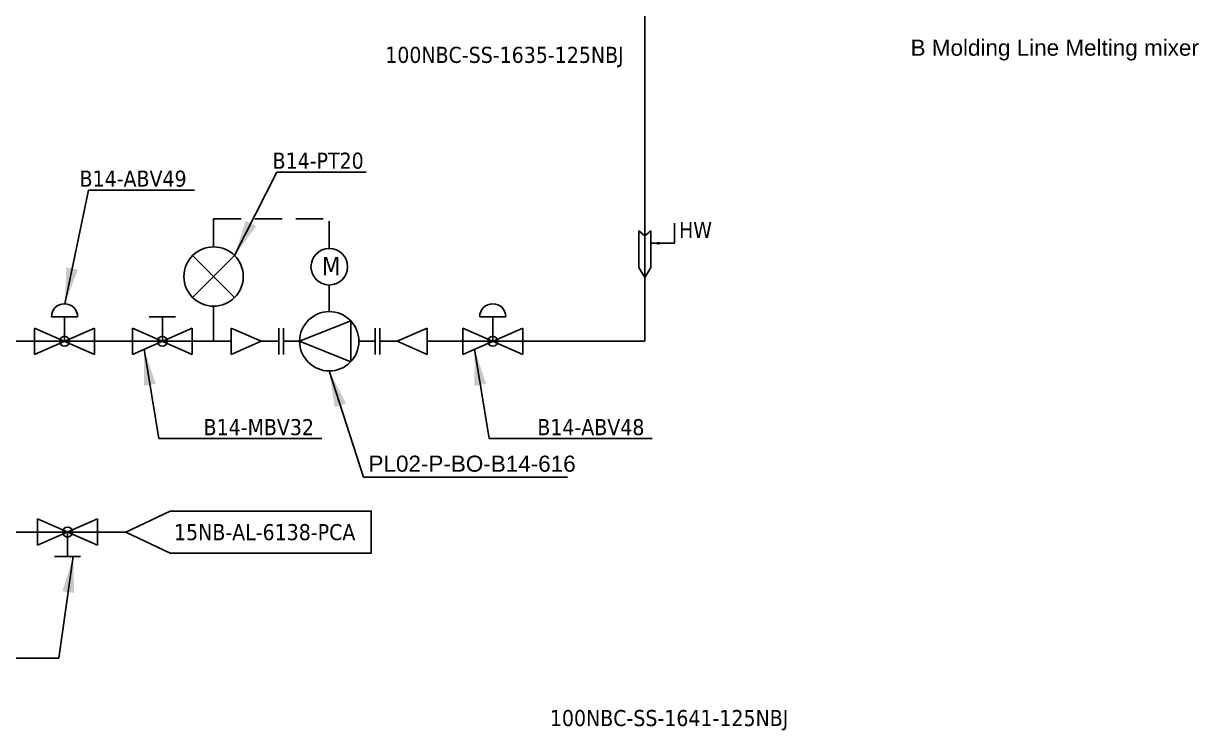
# Model space of a CAD drawing. Header units: millimetres. Extents: x 25096 to 30217, y 6541 to 10165.
# Drawn here: x 28038 to 28854, y 8738 to 9229 of the extents above; entities that cross this region are included whole.
import ezdxf

# ---------------------------------------------------------------- set-up
doc = ezdxf.new("R2010")
doc.units = ezdxf.units.MM
doc.linetypes.add('HIDDEN', pattern=[9.525, 6.35, -3.175])
for name, color, linetype in [('CA LINE', 5, 'Continuous'), ('Equipment', 123, 'Continuous'), ('HW LINE', 1, 'Continuous'), ('INTRUMENT', 3, 'HIDDEN'), ('Reference', 6, 'Continuous')]:
    doc.layers.add(name, color=color, linetype=linetype)
doc.dimstyles.new('ISO-25', dxfattribs={"dimtxt": 2.5, "dimasz": 2.5, "dimexe": 1.25, "dimexo": 0.625, "dimtad": 1, "dimtxsty": 'Standard', "dimcen": 2.5, "dimadec": 0, "dimazin": 0, "dimtfac": 1, "dimtmove": 0, "dimatfit": 3, "dimfxl": 1, "dimarcsym": 0})

msp = doc.modelspace()

# ---------------------------------------------------------------- linework, layer by layer
for p, q in [((28469.85, 9407.66), (28469.85, 9160.01)), ((28469.85, 9007.85), (28469.85, 9138.91)), ((28182.64, 9007.85), (26625.99, 9007.85)), ((28215.65, 9007.85), (28203.44, 9007.85)), ((28297.93, 9007.85), (28285.71, 9007.85)), ((28469.85, 9007.85), (28318.72, 9007.85))]:
    msp.add_line(p, q)
at = {"linetype": 'Continuous', "lineweight": -3}
for p, q in [((28184.92, 9067.41), (28155.79, 9038.28)), ((28184.92, 9038.28), (28155.79, 9067.41)), ((28170.35, 9007.85), (28170.35, 9032.24)), ((28057.69, 9024.82), (28075.89, 9024.82)), ((28066.79, 9007.85), (28066.79, 9024.82)), ((28125.66, 9024.82), (28143.85, 9024.82)), ((28134.76, 9007.85), (28134.76, 9024.82)), ((28355.16, 9024.82), (28373.36, 9024.82)), ((28364.26, 9007.85), (28364.26, 9024.82)), ((28046, 8998.73), (28046, 9016.97)), ((28046, 9016.97), (28087.58, 8998.73)), ((28087.58, 9016.97), (28046, 8998.73)), ((28087.58, 9016.97), (28087.58, 8998.73)), ((28113.96, 8998.73), (28113.96, 9016.97)), ((28113.96, 9016.97), (28155.55, 8998.73)), ((28155.55, 9016.97), (28113.96, 8998.73)), ((28155.55, 9016.97), (28155.55, 8998.73)), ((28182.64, 9016.97), (28203.44, 9007.85)), ((28182.64, 9016.97), (28182.64, 8998.73)), ((28215.65, 8998.73), (28215.65, 9016.97)), ((28285.71, 8998.73), (28285.71, 9016.97)), ((28318.72, 9016.97), (28297.93, 9007.85)), ((28318.72, 9016.97), (28318.72, 8998.73)), ((28343.46, 8998.73), (28343.46, 9016.97)), ((28343.46, 9016.97), (28385.05, 8998.73)), ((28385.05, 9016.97), (28343.46, 8998.73)), ((28385.05, 9016.97), (28385.05, 8998.73)), ((28203.44, 9007.85), (28182.64, 8998.73)), ((28297.93, 9007.85), (28318.72, 8998.73)), ((28048.09, 8884.48), (28048.09, 8866.23)), ((28048.09, 8866.23), (28089.67, 8884.48)), ((28089.67, 8866.23), (28048.09, 8884.48)), ((28089.67, 8866.23), (28089.67, 8884.48)), ((28068.88, 8875.36), (28068.88, 8858.39)), ((28059.78, 8858.39), (28077.98, 8858.39))]:
    msp.add_line(p, q, dxfattribs=at)
msp.add_lwpolyline([(28469.85, 9160.01), (28469.85, 9138.91), (28469.85, 9138.91)])
for centre, radius in [((28170.35, 9052.84), 20.6), ((28066.79, 9007.85), 3.45), ((28134.76, 9007.85), 3.45), ((28364.26, 9007.85), 3.45), ((28068.88, 8875.36), 3.45)]:
    msp.add_circle(centre, radius)
for centre, radius, start, end in [((28170.35, 9052.84), 20.6, 180, 0), ((28066.79, 9024.82), 9.1, 0, 180), ((28364.26, 9024.82), 9.1, 0, 180)]:
    msp.add_arc(centre, radius, start, end, dxfattribs=at)
at = {"layer": 'CA LINE'}
msp.add_line((27956.46, 8875.36), (28109.49, 8875.36), dxfattribs=at)
at = {"layer": 'Equipment'}
for p, q in [((28250.68, 9028.45), (28250.68, 9046.93)), ((28230.09, 9007.85), (28265.59, 9022.06)), ((28265.59, 9022.06), (28265.59, 8993.64)), ((28218.82, 8998.73), (28218.82, 9016.97)), ((28282.54, 8998.73), (28282.54, 9016.97)), ((28230.09, 9007.85), (28218.82, 9007.85)), ((28230.09, 9007.85), (28265.59, 8993.64)), ((28282.54, 9007.85), (28271.28, 9007.85))]:
    msp.add_line(p, q, dxfattribs=at)
for centre, radius in [((28250.68, 9059.62), 12.69), ((28250.68, 9007.85), 20.6)]:
    msp.add_circle(centre, radius, dxfattribs=at)
at = {"layer": 'HW LINE'}
msp.add_lwpolyline([(28473.94, 9059.08), (28469.85, 9052.21), (28465.76, 9059.08), (28465.76, 9084.49), (28469.85, 9081.05), (28473.94, 9084.49), (28473.94, 9059.08)], close=True, dxfattribs=at)
at = {"layer": 'INTRUMENT', "linetype": 'HIDDEN', "lineweight": -3, "ltscale": 3}
for p, q in [((28170.35, 9093), (28170.35, 9073.44)), ((28170.35, 9093), (28250.68, 9093)), ((28250.68, 9072.31), (28250.68, 9093))]:
    msp.add_line(p, q, dxfattribs=at)
at = {"layer": 'Reference'}
msp.add_lwpolyline([(28140.28, 8889.92), (28279.9, 8889.92), (28279.9, 8860.8), (28140.28, 8860.8), (28109.49, 8875.36)], close=True, dxfattribs=at)

# ---------------------------------------------------------------- texts
at = {"char_height": 11.1664, "width": 777.1843}
for s, insert, attachment_point in [('{\\fArial|b0|i0|c0|p34;B Molding Line Melting mixer }', (28854.74, 9217.36), 3), ('\\pxt9;{\\fTahoma|b0|i0|c0|p34;100NBC-SS-1635-125NBJ}', (28289.54, 9212.38), 1), ('{\\fTahoma|b0|i0|c0|p34;B14-PT20}', (28211.3, 9138.87), 1), ('{\\fTahoma|b0|i0|c0|p34;B14-ABV49}', (28151.6, 9126.42), 3), ('{\\fTahoma|b0|i0|c0|p34;HW}', (28493.61, 9090.77), 1), ('{\\fTahoma|b0|i0|c0|p34;B14-MBV32}', (28240.08, 8953.81), 3), ('{\\fTahoma|b0|i0|c0|p34;B14-ABV48}', (28469.58, 8953.81), 3), ('{\\fArial|b0|i0|c0|p34;PL02-P-BO-B14-616}', (28277.94, 8928.44), 1), ('\\pxt9;{\\fTahoma|b0|i0|c0|p34;100NBC-SS-1641-125NBJ}', (28403.92, 8751.77), 1)]:
    msp.add_mtext(s, dxfattribs=dict(at, insert=insert, attachment_point=attachment_point))
at = {"insert": (28142.85, 8880.89), "char_height": 11.1664, "attachment_point": 1}
msp.add_mtext_dynamic_manual_height_columns('{\\fTahoma|b0|i0|c0|p34;15NB-AL-6138-PCA}', width=282.3154, gutter_width=8.96, heights=[0], dxfattribs=at)
at = {"layer": 'Equipment', "color": 0, "insert": (28245.44, 9053.62), "char_height": 12.7594, "width": 337.1898, "attachment_point": 7}
msp.add_mtext('{\\fTahoma|b0|i0|c0|p34;M}', dxfattribs=at)

# ---------------------------------------------------------------- leaders
at = {"linetype": 'Continuous', "lineweight": -3}
for points in [[(28184.92, 9067.41), (28214.32, 9125.37), (28276.28, 9125.37)], [(28066.99, 9033.91), (28083.46, 9112.92), (28156.96, 9112.92)], [(28122.09, 9002.29), (28132.2, 8940.31), (28245.44, 8940.31)], [(28351.59, 9002.29), (28361.7, 8940.31), (28474.94, 8940.31)], [(28250.68, 8987.25), (28274.56, 8913.59), (28416.21, 8913.59)], [(28072.9, 8858.39), (28062.8, 8787.86), (27949.55, 8787.86)]]:
    msp.add_leader(points, dimstyle='ISO-25', override={"dimscale": 10, "dimtad": 0}, dxfattribs=at)
at = {"layer": 'HW LINE'}
msp.add_leader([(28473.94, 9075.96), (28490.39, 9075.96), (28490.39, 9089.8)], dimstyle='ISO-25', override={"dimscale": 2.5, "dimgap": 0.625, "dimtad": 0}, dxfattribs=at)

doc.saveas('drawing.dxf')
